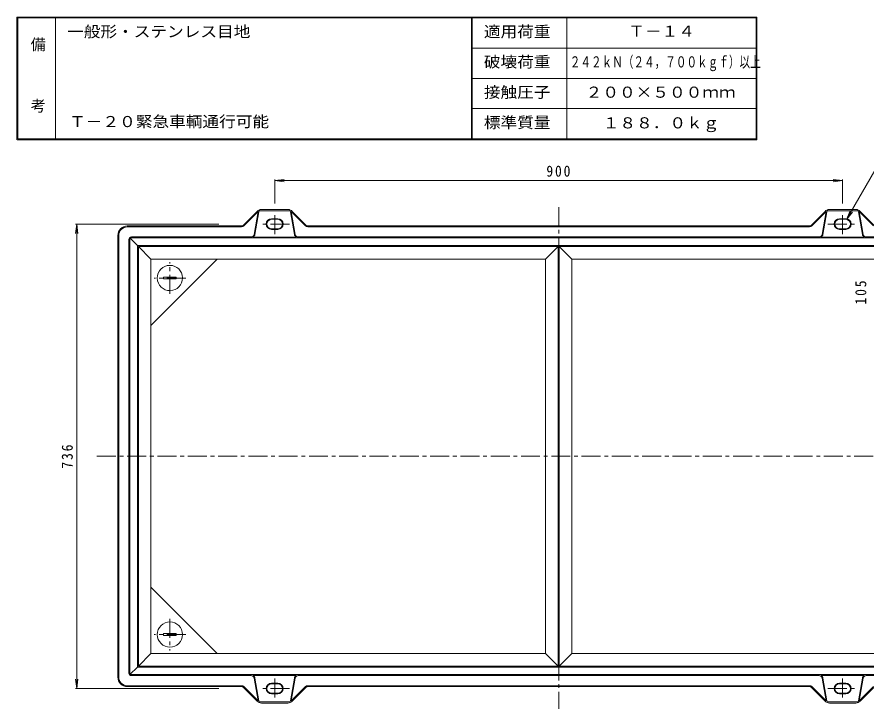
# Model space of a CAD drawing. Units: millimetres, scale not verified. Extents: x -1152 to 1123, y -823 to 838.
# Drawn here: x -1152 to 195, y -258 to 838 of the extents above; entities that cross this region are included whole.
import ezdxf
from ezdxf.enums import TextEntityAlignment as Align

# ---------------------------------------------------------------- set-up
doc = ezdxf.new("R2010")
doc.units = ezdxf.units.MM
doc.header["$LTSCALE"] = 6
doc.linetypes.add('CHAIN1', pattern=[8, 5, -1, 1, -1])
for name, color, linetype, lineweight in [('1-0_1-0ﾚｲﾔ', 3, 'Continuous', 9), ('1-1_1-1ﾚｲﾔ', 2, 'Continuous', 9), ('1-4_1-4ﾚｲﾔ', 7, 'Continuous', 9), ('1-E', 7, 'Continuous', 9), ('F-4_F-4ﾚｲﾔ', 7, 'Continuous', 9)]:
    doc.layers.add(name, color=color, linetype=linetype, lineweight=lineweight)
doc.styles.add('ＭＳ ゴシック', font='')
doc.styles.get('ＭＳ ゴシック').set_extended_font_data('MS Gothic')

msp = doc.modelspace()

# ---------------------------------------------------------------- linework, layer by layer
at = {"layer": '1-0_1-0ﾚｲﾔ', "linetype": 'CHAIN1'}
for p, q in [((-293.671, 536.939), (-293.671, -258.361)), ((-909.672, 399.566), (-909.672, 449.566)), ((-884.672, 424.566), (-934.672, 424.566)), ((444.73, 142.066), (-1027.737, 142.066)), ((-909.672, -115.434), (-909.672, -165.434)), ((-884.672, -140.434), (-934.672, -140.434))]:
    msp.add_line(p, q, dxfattribs=at)
at = {"layer": '1-0_1-0ﾚｲﾔ'}
for p, q in [((-959.672, 474.566), (-959.672, -190.434)), ((-939.672, 454.566), (-959.672, 474.566)), ((-294.672, 474.566), (-959.672, 474.566)), ((-314.671, 454.566), (-294.672, 474.566)), ((-294.672, 474.566), (-294.672, -190.434)), ((-292.671, 474.566), (372.329, 474.566)), ((-292.671, 474.566), (-292.671, -190.434)), ((-272.672, 454.566), (-292.671, 474.566)), ((-834.672, 454.566), (-939.672, 349.566)), ((-314.671, 454.566), (-939.672, 454.566)), ((-272.672, 454.566), (352.328, 454.566)), ((-919.672, 423.066), (-919.672, 426.066)), ((-899.672, 426.066), (-919.672, 426.066)), ((-899.672, 423.066), (-919.672, 423.066)), ((-899.672, 423.066), (-899.672, 426.066)), ((-834.672, -170.434), (-939.672, -65.434)), ((-899.672, -141.934), (-919.672, -141.934)), ((-899.672, -138.934), (-899.672, -141.934)), ((-314.671, -170.434), (-939.672, -170.434)), ((-272.672, -170.434), (352.328, -170.434)), ((-294.672, -190.434), (-959.672, -190.434)), ((-292.671, -190.434), (372.329, -190.434))]:
    msp.add_line(p, q, dxfattribs=at)
for points in [[(-939.672, 454.566), (-939.672, -170.434), (-959.672, -190.434)], [(-314.671, 454.566), (-314.671, -170.434), (-294.672, -190.434)], [(-272.672, 454.566), (-272.672, -170.434), (-292.671, -190.434)], [(-899.672, -138.934), (-919.672, -138.934), (-919.672, -141.934)]]:
    msp.add_lwpolyline(points, dxfattribs=at)
msp.add_circle((-909.672, -140.434), 20, dxfattribs=at)
msp.add_arc((-909.672, 424.566), 20, 181.40329, 180, dxfattribs=at)
at = {"layer": '1-1_1-1ﾚｲﾔ'}
for p, q in [((-771.601, 530.137), (-793.207, 508.531)), ((-792.586, 507.031), (-769.891, 529.725)), ((-775.959, 493.735), (-769.891, 529.725)), ((-768.932, 529.399), (-774.973, 493.569)), ((-766.96, 531.066), (-720.383, 531.066)), ((-764.53, 533.066), (-722.814, 533.066)), ((-718.411, 529.399), (-712.371, 493.569)), ((-694.757, 507.031), (-717.452, 529.725)), ((-711.384, 493.735), (-717.452, 529.725)), ((-715.742, 530.137), (-694.136, 508.531)), ((128.4, 530.137), (106.793, 508.531)), ((107.414, 507.031), (130.109, 529.725)), ((124.041, 493.735), (130.109, 529.725)), ((131.068, 529.399), (125.028, 493.569)), ((179.617, 531.066), (133.04, 531.066)), ((177.187, 533.066), (135.471, 533.066)), ((181.589, 529.399), (187.63, 493.569)), ((205.243, 507.031), (182.548, 529.725)), ((188.616, 493.735), (182.548, 529.725)), ((184.258, 530.137), (205.864, 508.531)), ((-738.672, 518.566), (-748.671, 518.566)), ((-738.672, 517.566), (-748.671, 517.566)), ((151.329, 518.566), (161.328, 518.566)), ((151.329, 517.566), (161.328, 517.566)), ((-977.171, 507.066), (-796.743, 507.066)), ((-796.121, 505.566), (-977.171, 505.566)), ((-738.672, 502.566), (-748.671, 502.566)), ((-738.672, 501.566), (-748.671, 501.566)), ((-691.222, 505.566), (103.879, 505.566)), ((-690.6, 507.066), (103.258, 507.066)), ((151.329, 502.566), (161.328, 502.566)), ((151.329, 501.566), (161.328, 501.566)), ((-992.171, 492.066), (-992.171, -207.934)), ((-990.672, 492.066), (-990.672, -207.934)), ((-974.671, -201.434), (-974.671, 485.566)), ((-973.171, 488.066), (385.829, 488.066)), ((-973.171, 488.066), (-973.171, -203.934)), ((-961.171, 476.066), (-973.171, 488.066)), ((-970.671, 489.566), (-780.889, 489.566)), ((-777.799, 489.423), (-709.544, 489.423)), ((-706.454, 489.566), (119.111, 489.566)), ((190.456, 489.423), (122.202, 489.423)), ((383.328, 489.566), (193.546, 489.566)), ((-961.171, 476.066), (373.828, 476.066)), ((-961.171, 476.066), (-961.171, -191.934)), ((-961.171, -191.934), (-973.171, -203.934)), ((-961.171, -191.934), (373.828, -191.934)), ((-973.171, -203.934), (385.829, -203.934)), ((-970.671, -205.434), (-780.889, -205.434)), ((-777.799, -205.291), (-709.544, -205.291)), ((-775.959, -209.603), (-769.891, -245.593)), ((-768.932, -245.266), (-774.972, -209.436)), ((-718.411, -245.266), (-712.37, -209.436)), ((-711.384, -209.603), (-717.452, -245.593)), ((-706.454, -205.434), (119.111, -205.434)), ((190.456, -205.291), (122.202, -205.291)), ((124.041, -209.603), (130.109, -245.593)), ((131.068, -245.266), (125.027, -209.436)), ((181.589, -245.266), (187.629, -209.436)), ((188.616, -209.603), (182.548, -245.593)), ((383.328, -205.434), (193.546, -205.434)), ((-796.121, -221.434), (-977.171, -221.434)), ((-977.171, -222.934), (-796.743, -222.934)), ((-771.601, -246.005), (-793.207, -224.398)), ((-792.586, -222.898), (-769.891, -245.593)), ((-738.672, -217.434), (-748.671, -217.434)), ((-738.672, -218.434), (-748.671, -218.434)), ((-694.757, -222.898), (-717.452, -245.593)), ((-715.742, -246.005), (-694.136, -224.398)), ((-691.222, -221.434), (103.879, -221.434)), ((-690.6, -222.934), (103.258, -222.934)), ((128.4, -246.005), (106.793, -224.398)), ((107.414, -222.898), (130.109, -245.593)), ((151.329, -217.434), (161.328, -217.434)), ((151.329, -218.434), (161.328, -218.434)), ((205.243, -222.898), (182.548, -245.593)), ((184.258, -246.005), (205.864, -224.398)), ((-738.672, -233.434), (-748.671, -233.434)), ((-738.672, -234.434), (-748.671, -234.434)), ((151.329, -233.434), (161.328, -233.434)), ((151.329, -234.434), (161.328, -234.434)), ((-766.96, -246.934), (-720.383, -246.934)), ((-764.53, -248.934), (-722.814, -248.934)), ((179.617, -246.934), (133.04, -246.934)), ((177.187, -248.934), (135.471, -248.934))]:
    msp.add_line(p, q, dxfattribs=at)
at = {"layer": '1-1_1-1ﾚｲﾔ', "linetype": 'CHAIN1'}
for p, q in [((-743.672, 494.15), (-743.672, 527.485)), ((156.328, 494.15), (156.328, 527.485)), ((-720.413, 510.066), (-764.099, 510.066)), ((133.07, 510.066), (176.756, 510.066)), ((-743.672, -210.018), (-743.672, -243.352)), ((156.328, -210.018), (156.328, -243.352)), ((-720.413, -225.934), (-764.099, -225.934)), ((133.07, -225.934), (176.756, -225.934))]:
    msp.add_line(p, q, dxfattribs=at)
at = {"layer": '1-1_1-1ﾚｲﾔ'}
for centre, radius, start, end in [((-764.53, 523.066), 10, 90, 134.9998), ((-766.96, 529.066), 2, 90, 170.4314), ((-722.814, 523.066), 10, 45.0002, 90), ((-720.383, 529.066), 2, 9.5686, 90), ((135.471, 523.066), 10, 90, 134.9998), ((133.04, 529.066), 2, 90, 170.4314), ((177.187, 523.066), 10, 45.0002, 90), ((179.617, 529.066), 2, 9.5686, 90), ((-748.671, 510.066), 8.5, 90, 270), ((-748.671, 510.066), 7.5, 90, 270), ((-738.672, 510.066), 8.5, 270, 90), ((-738.672, 510.066), 7.5, 270, 90), ((151.329, 510.066), 8.5, 90, 270), ((151.329, 510.066), 7.5, 90, 270), ((161.328, 510.066), 8.5, 270, 90), ((161.328, 510.066), 7.5, 270, 90), ((-977.171, 492.066), 15, 90, 180), ((-977.171, 492.066), 13.5, 90, 180), ((-796.743, 512.066), 5, 270, 315), ((-796.121, 510.566), 5, 270, 315), ((-691.222, 510.566), 5, 225, 270), ((-690.6, 512.066), 5, 225, 270), ((103.258, 512.066), 5, 270, 315), ((103.879, 510.566), 5, 270, 315), ((-970.671, 485.566), 4, 90, 180), ((-780.889, 494.566), 5, 270, 350.43074), ((-780.889, 494.566), 6, 301.00217, 350.43074), ((-706.454, 494.566), 6, 189.56926, 238.99783), ((-706.454, 494.566), 5, 189.56926, 270), ((119.111, 494.566), 5, 270, 350.43074), ((119.111, 494.566), 6, 301.00217, 350.43074), ((193.546, 494.566), 6, 189.56926, 238.99783), ((193.546, 494.566), 5, 189.56926, 270), ((-970.671, -201.434), 4, 180, 270), ((-977.171, -207.934), 15, 180, 270), ((-977.171, -207.934), 13.5, 180, 270), ((-780.889, -210.434), 5, 9.56926, 90), ((-780.889, -210.434), 6, 9.56926, 58.99783), ((-706.454, -210.434), 6, 121.00217, 170.43074), ((-706.454, -210.434), 5, 90, 170.43074), ((119.111, -210.434), 5, 9.56926, 90), ((119.111, -210.434), 6, 9.56926, 58.99783), ((193.546, -210.434), 6, 121.00217, 170.43074), ((193.546, -210.434), 5, 90, 170.43074), ((-796.743, -227.934), 5, 45, 90), ((-796.121, -226.434), 5, 45, 90), ((-748.671, -225.934), 8.5, 90, 270), ((-748.671, -225.934), 7.5, 90, 270), ((-738.672, -225.934), 8.5, 270, 90), ((-738.672, -225.934), 7.5, 270, 90), ((-691.222, -226.434), 5, 90, 135), ((-690.6, -227.934), 5, 90, 135), ((103.258, -227.934), 5, 45, 90), ((103.879, -226.434), 5, 45, 90), ((151.329, -225.934), 8.5, 90, 270), ((151.329, -225.934), 7.5, 90, 270), ((161.328, -225.934), 8.5, 270, 90), ((161.328, -225.934), 7.5, 270, 90), ((-764.53, -238.934), 10, 225.0002, 270), ((-766.96, -244.934), 2, 189.5686, 270), ((-722.814, -238.934), 10, 270, 314.9998), ((-720.383, -244.934), 2, 270, 350.4314), ((135.471, -238.934), 10, 225.0002, 270), ((133.04, -244.934), 2, 189.5686, 270), ((177.187, -238.934), 10, 270, 314.9998), ((179.617, -244.934), 2, 270, 350.4314)]:
    msp.add_arc(centre, radius, start, end, dxfattribs=at)
at = {"layer": '1-4_1-4ﾚｲﾔ'}
for p, q in [((-743.672, 578.911), (-728.8, 580.869)), ((-743.672, 580.711), (-743.672, 542.561)), ((156.328, 578.911), (141.457, 580.869)), ((156.328, 580.711), (156.328, 542.561)), ((-743.672, 578.911), (156.328, 578.911)), ((-743.672, 578.911), (-728.8, 576.953)), ((156.328, 578.911), (141.457, 576.953)), ((-1057.379, 510.066), (-1059.336, 495.195)), ((-1059.179, 510.066), (-831.993, 510.066)), ((-1057.379, -225.934), (-1057.379, 510.066)), ((-1057.379, 510.066), (-1055.421, 495.195)), ((-1057.379, -225.934), (-1059.336, -211.062)), ((-1057.379, -225.934), (-1055.421, -211.062)), ((-1059.179, -225.934), (-831.993, -225.934))]:
    msp.add_line(p, q, dxfattribs=at)
at = {"layer": '1-E'}
for q in [(213.187, 604.815), (168.308, 530.998), (171.699, 529.041)]:
    msp.add_line((162.568, 517.14), q, dxfattribs=at)
at = {"layer": 'F-4_F-4ﾚｲﾔ'}
for p, q in [((-1090.8, 644.935), (-1090.8, 836.935)), ((-432, 836.935), (-432, 644.935)), ((-430.8, 836.935), (-430.8, 644.935)), ((-280.8, 836.935), (-280.8, 644.935)), ((20.4, 838.135), (20.4, 643.735)), ((-430.8, 788.935), (19.2, 788.935)), ((-430.8, 740.935), (19.2, 740.935)), ((-430.8, 692.935), (19.2, 692.935)), ((20.4, 643.735), (-1152, 643.735))]:
    msp.add_line(p, q, dxfattribs=at)
msp.add_lwpolyline([(-1152, 643.735), (-1152, 838.135), (20.4, 838.135)], dxfattribs=at)
msp.add_lwpolyline([(-1150.8, 644.935), (-1150.8, 836.935), (19.2, 836.935), (19.2, 644.935)], close=True, dxfattribs=at)

# ---------------------------------------------------------------- texts
at = {"layer": '1-4_1-4ﾚｲﾔ', "color": 2, "insert": (-313.172, 584.911), "char_height": 17.6, "attachment_point": 7, "style": 'ＭＳ ゴシック'}
msp.add_mtext('\\T1.27;\\W0.9;900', dxfattribs=at)
at = {"layer": '1-4_1-4ﾚｲﾔ', "color": 2, "char_height": 17.6, "attachment_point": 7, "rotation": 90, "style": 'ＭＳ ゴシック'}
for s, insert in [('\\T1.27;\\W0.9;105', (194.042, 382.566)), ('\\T1.27;\\W0.9;736', (-1063.379, 122.566))]:
    msp.add_mtext(s, dxfattribs=dict(at, insert=insert))
at = {"layer": 'F-4_F-4ﾚｲﾔ', "color": 2, "style": 'ＭＳ ゴシック', "width": 1.1}
for s, p in [('一般形・ステンレス目地', (-1072.596, 800.935)), ('適用荷重', (-412.2, 800.935)), ('Ｔ－１４', (-183.3, 801.535)), ('破壊荷重', (-412.2, 752.935)), ('接触圧子', (-412.2, 704.935)), ('２００×５００ｍｍ', (-250.8, 704.935)), ('Ｔ－２０緊急車輌通行可能', (-1069.422, 658.366)), ('標準質量', (-412.2, 656.935)), ('１８８．０ｋｇ', (-223.8, 656.335))]:
    msp.add_text(s, height=17.6, dxfattribs=at).set_placement(p, align=Align.BOTTOM_LEFT)
at = {"layer": 'F-4_F-4ﾚｲﾔ', "color": 2, "style": 'ＭＳ ゴシック'}
for s, p in [('備', (-1130.4, 780.535)), ('考', (-1130.4, 683.335))]:
    msp.add_text(s, height=17.6, dxfattribs=at).set_placement(p, align=Align.BOTTOM_LEFT)
at = {"layer": 'F-4_F-4ﾚｲﾔ', "color": 6, "style": 'ＭＳ ゴシック', "width": 0.7}
msp.add_text('２４２ｋＮ（２４，７００ｋｇｆ）以上', height=17.6, dxfattribs=at).set_placement((-276, 752.935), align=Align.BOTTOM_LEFT)

doc.saveas('drawing.dxf')
